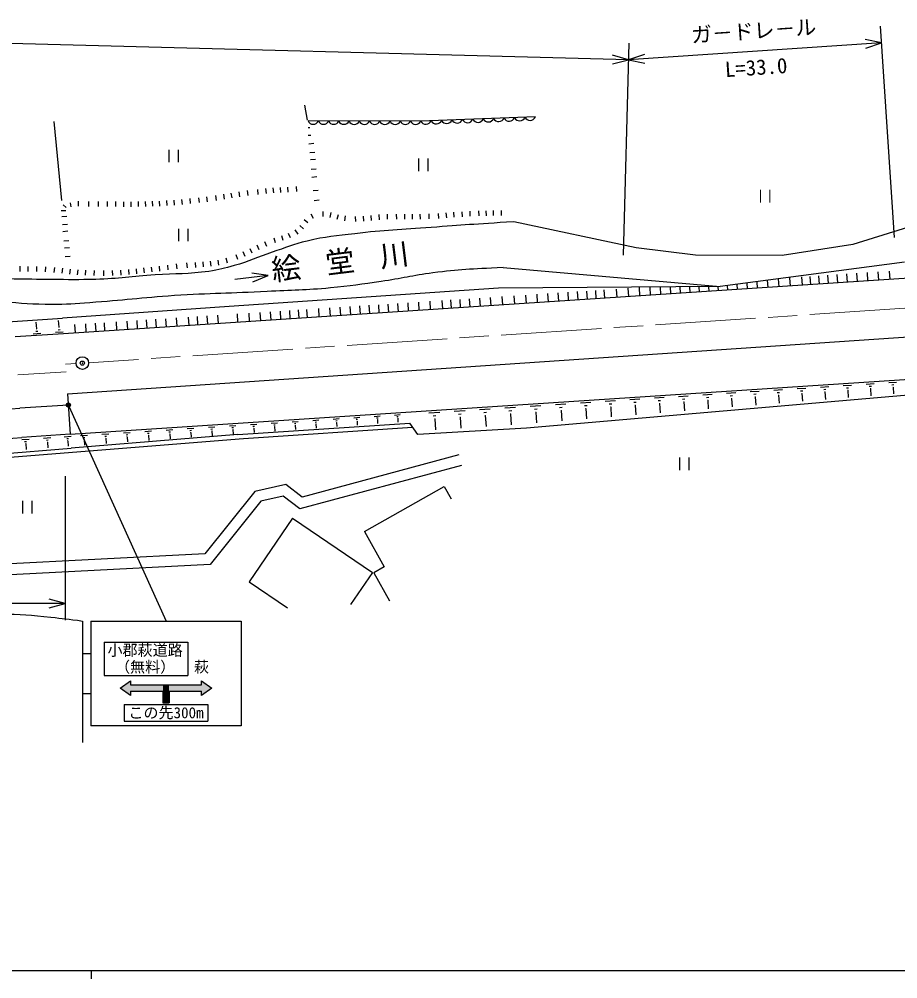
# Model space of a CAD drawing. Units: millimetres, scale not verified. Extents: x 40000 to 680000, y 20000 to 380000.
# Drawn here: x 159370 to 264511, y 204000 to 318851 of the extents above; entities that cross this region are included whole.
import ezdxf
from ezdxf.enums import TextEntityAlignment as Align

# ---------------------------------------------------------------- set-up
doc = ezdxf.new("R2010")
doc.units = ezdxf.units.MM
doc.header["$LTSCALE"] = 1000
doc.header["$PDMODE"] = 32
doc.header["$PDSIZE"] = 500
doc.linetypes.add('CHAIN', pattern=[18.5, 12, -1.5, 3.5, -1.5])
for name, color, linetype, lineweight in [('M-BGD', 7, 'Continuous', 25), ('M-BMK', 2, 'CHAIN', 13), ('M-BMK-SRVR', 3, 'Continuous', 25), ('M-STR-STRC', 7, 'Continuous', 25), ('M-TTL-BAND', 7, 'Continuous', 25), ('M-TTL-TXT', 7, 'Continuous', 13)]:
    doc.layers.add(name, color=color, linetype=linetype, lineweight=lineweight)
doc.styles.add('@ＭＳ ゴシック', font='')
doc.styles.add('ＭＳ ゴシック', font='')
doc.styles.get('@ＭＳ ゴシック').set_extended_font_data('@MS Gothic')
doc.styles.get('ＭＳ ゴシック').set_extended_font_data('MS Gothic')

msp = doc.modelspace()

# ---------------------------------------------------------------- hatches: boundary and pattern name
at = {"layer": 'M-STR-STRC'}
for points in [[(172688, 239674), (172688, 239174), (172688, 238424), (172688, 237924), (171438, 238799)], [(172688, 239174), (176563, 239174), (176563, 238424), (172688, 238424)], [(176563, 239174), (177313, 239174), (177313, 238424), (176563, 238424)], [(177313, 239174), (181188, 239174), (181188, 238424), (177313, 238424)], [(181188, 239174), (181188, 239674), (182438, 238799), (181188, 237924), (181188, 238424)], [(176563, 238424), (177313, 238424), (177313, 237049), (176563, 237049)]]:
    msp.add_hatch(color=256, dxfattribs=at).paths.add_polyline_path(points)

# ---------------------------------------------------------------- linework, layer by layer
at = {"layer": 'M-BGD'}
for p, q in [((193879, 306762), (193567, 308562)), ((207420, 306652), (193940, 306676)), ((221136, 307157), (207420, 306652)), ((164467, 297157), (163536, 306604)), ((194162, 305849), (193962, 305829)), ((194283, 304941), (193952, 304918)), ((177328, 301730), (177328, 303230)), ((178453, 301730), (178453, 303230)), ((194644, 303954), (194047, 303901)), ((194739, 302897), (194142, 302843)), ((194813, 302071), (194215, 302017)), ((207184, 300679), (207184, 302179)), ((208309, 300679), (208309, 302179)), ((194916, 300917), (194319, 300863)), ((195001, 299970), (194403, 299916)), ((189826, 298057), (189779, 298655)), ((190668, 298116), (190632, 298714)), ((191560, 298164), (191530, 298764)), ((192578, 298211), (192551, 298811)), ((180937, 296894), (180868, 297490)), ((181904, 297009), (181829, 297605)), ((182983, 297156), (182896, 297749)), ((183943, 297305), (183847, 297897)), ((184849, 297454), (184752, 298046)), ((185770, 297600), (185680, 298194)), ((186772, 297741), (186696, 298337)), ((187973, 297881), (187909, 298478)), ((188954, 297982), (188897, 298579)), ((194542, 298345), (195139, 298405)), ((165004, 296308), (164615, 296625)), ((165600, 296403), (165517, 296882)), ((166455, 296458), (166459, 297058)), ((167702, 296448), (167707, 297048)), ((168855, 296436), (168861, 297036)), ((169929, 296426), (169934, 297026)), ((170934, 296417), (170938, 297017)), ((171882, 296411), (171884, 297011)), ((172786, 296411), (172784, 297011)), ((173659, 296418), (173651, 297018)), ((174511, 296432), (174497, 297032)), ((175355, 296457), (175334, 297056)), ((176204, 296492), (176175, 297091)), ((177069, 296541), (177032, 297139)), ((177963, 296603), (177917, 297202)), ((178897, 296682), (178843, 297280)), ((179885, 296778), (179823, 297375)), ((194660, 297161), (195257, 297220)), ((164949, 295899), (164378, 295913)), ((165059, 295233), (164461, 295182)), ((194588, 294991), (194322, 295529)), ((195734, 295218), (195728, 295818)), ((196596, 295120), (196716, 295708)), ((197440, 294905), (197591, 295486)), ((198341, 294705), (198431, 295298)), ((199641, 294648), (199627, 295248)), ((200630, 294697), (200587, 295296)), ((201545, 294776), (201491, 295374)), ((202491, 294857), (202448, 295456)), ((203462, 294910), (203441, 295509)), ((204543, 294933), (204538, 295533)), ((205502, 294934), (205506, 295534)), ((206419, 294926), (206422, 295526)), ((207374, 294926), (207369, 295526)), ((208449, 294949), (208431, 295548)), ((209573, 295002), (209537, 295601)), ((210525, 295069), (210479, 295668)), ((211439, 295143), (211392, 295741)), ((212403, 295214), (212364, 295813)), ((213355, 295265), (213328, 295864)), ((214396, 295306), (214375, 295906)), ((215271, 295332), (215257, 295932)), ((216120, 295348), (216112, 295948)), ((217083, 295356), (217079, 295956)), ((165140, 294276), (164542, 294225)), ((193410, 293773), (192941, 294147)), ((193916, 294459), (193462, 294852)), ((233219, 291488), (218563, 294614)), ((266944, 294324), (259135, 291882)), ((165209, 293470), (164611, 293419)), ((178466, 292274), (178466, 293774)), ((179591, 292274), (179591, 293774)), ((190973, 292368), (190795, 292941)), ((191834, 292664), (191603, 293218)), ((192738, 293133), (192400, 293629)), ((165305, 292333), (164707, 292282)), ((188095, 291244), (187839, 291786)), ((189018, 291664), (188779, 292214)), ((190060, 292082), (189862, 292648)), ((259135, 291882), (250682, 290567)), ((165377, 291482), (164779, 291431)), ((185534, 290088), (185319, 290649)), ((186424, 290457), (186181, 291006)), ((187254, 290842), (186996, 291384)), ((240313, 290613), (233219, 291488)), ((250682, 290567), (240313, 290613)), ((165465, 290444), (164867, 290394)), ((177213, 288835), (177142, 289430)), ((178278, 288958), (178211, 289555)), ((179492, 289081), (179443, 289679)), ((180507, 289148), (180474, 289747)), ((181440, 289198), (181402, 289797)), ((182346, 289275), (182278, 289871)), ((183279, 289417), (183163, 290006)), ((184293, 289666), (184128, 290243)), ((265294, 289768), (243241, 286847)), ((159476, 288673), (159479, 289273)), ((160433, 288664), (160443, 289264)), ((161479, 288640), (161496, 289240)), ((162534, 288601), (162564, 289201)), ((163574, 288533), (163622, 289131)), ((164530, 288447), (164588, 289044)), ((165444, 288354), (165504, 288951)), ((166357, 288268), (166409, 288865)), ((167313, 288198), (167347, 288797)), ((168354, 288158), (168366, 288758)), ((169498, 288155), (169491, 288755)), ((170574, 288181), (170552, 288781)), ((171578, 288230), (171541, 288829)), ((172529, 288299), (172479, 288897)), ((173449, 288385), (173388, 288982)), ((174356, 288484), (174287, 289080)), ((175273, 288595), (175200, 289190)), ((176219, 288712), (176144, 289308)), ((189174, 288180), (187194, 288456)), ((217270, 289123), (243241, 286847)), ((257325, 287285), (257259, 288283)), ((258482, 287361), (258417, 288359)), ((259685, 287440), (259619, 288438)), ((260936, 287522), (260870, 288520)), ((262237, 287608), (262172, 288606)), ((263591, 287697), (263526, 288695)), ((165476, 269178), (443921, 287462)), ((266468, 287886), (184644, 282513)), ((189174, 288180), (185184, 287686)), ((187321, 287429), (189174, 288180)), ((246515, 286575), (246469, 287275)), ((247730, 286655), (247679, 287435)), ((248989, 286738), (248932, 287601)), ((250299, 286824), (250236, 287774)), ((251667, 286914), (251602, 287912)), ((253104, 287008), (253038, 288006)), ((254103, 287074), (254037, 288072)), ((255137, 287142), (255072, 288140)), ((256211, 287212), (256145, 288210)), ((216711, 286648), (184499, 284451)), ((243241, 286847), (216711, 286648)), ((222693, 285011), (222628, 286009)), ((223928, 285092), (223863, 286090)), ((225116, 285170), (225051, 286168)), ((226260, 285246), (226194, 286243)), ((227360, 285318), (227295, 286316)), ((228421, 285387), (228355, 286385)), ((229444, 285455), (229379, 286452)), ((230913, 285551), (230848, 286549)), ((232312, 285643), (232246, 286641)), ((233647, 285731), (233582, 286728)), ((234928, 285815), (234864, 286784)), ((236162, 285896), (236103, 286794)), ((237358, 285974), (237303, 286803)), ((238523, 286051), (238473, 286811)), ((239666, 286126), (239621, 286820)), ((240795, 286200), (240754, 286829)), ((241918, 286274), (241881, 286837)), ((243044, 286348), (243011, 286850)), ((244179, 286422), (244144, 286967)), ((245334, 286498), (245293, 287119)), ((205966, 283913), (205900, 284911)), ((207243, 283997), (207177, 284995)), ((208601, 284086), (208536, 285084)), ((210058, 284182), (209993, 285180)), ((211094, 284250), (211028, 285248)), ((212186, 284321), (212120, 285319)), ((213340, 284397), (213274, 285395)), ((214561, 284477), (214496, 285475)), ((215855, 284562), (215789, 285560)), ((217226, 284652), (217161, 285650)), ((218680, 284748), (218614, 285746)), ((220071, 284839), (220006, 285837)), ((221408, 284927), (221343, 285925)), ((184499, 284451), (164565, 283070)), ((188266, 282751), (188200, 283749)), ((189515, 282833), (189449, 283831)), ((190695, 282910), (190629, 283908)), ((191810, 282983), (191745, 283981)), ((192867, 283053), (192802, 284051)), ((193870, 283119), (193805, 284117)), ((195285, 283212), (195220, 284210)), ((196609, 283299), (196543, 284296)), ((197857, 283381), (197792, 284378)), ((199048, 283459), (198983, 284457)), ((200200, 283534), (200134, 284532)), ((201329, 283608), (201263, 284606)), ((202452, 283682), (202387, 284680)), ((203588, 283757), (203523, 284755)), ((204754, 283833), (204688, 284831)), ((144656, 281710), (164565, 283070)), ((161461, 281800), (161407, 282609)), ((164141, 281979), (164087, 282787)), ((171071, 281622), (171005, 282620)), ((172353, 281706), (172288, 282704)), ((173535, 281783), (173469, 282781)), ((174666, 281858), (174600, 282856)), ((175797, 281932), (175731, 282930)), ((176978, 282010), (176913, 283007)), ((178261, 282094), (178195, 283092)), ((179695, 282188), (179629, 283186)), ((180760, 282258), (180695, 283256)), ((181930, 282335), (181865, 283333)), ((183220, 282419), (183154, 283417)), ((185540, 282572), (185474, 283570)), ((186942, 282664), (186877, 283662)), ((161363, 281512), (161596, 281528)), ((161431, 281798), (161490, 281802)), ((163711, 281388), (164645, 281450)), ((164043, 281691), (164276, 281707)), ((164112, 281977), (164170, 281981)), ((184644, 282513), (164687, 281203)), ((166112, 281296), (166046, 282294)), ((167401, 281381), (167336, 282379)), ((168571, 281458), (168506, 282455)), ((169637, 281528), (169571, 282525)), ((164688, 281203), (158895, 280823)), ((161031, 281208), (161965, 281271)), ((165159, 274014), (266934, 280901)), ((274554, 274616), (220095, 269915)), ((249676, 274457), (250728, 274526)), ((252470, 274640), (253499, 274708)), ((255242, 274822), (256250, 274888)), ((255639, 274544), (255892, 274561)), ((257992, 275003), (258979, 275067)), ((258381, 274731), (258628, 274747)), ((260721, 275182), (261687, 275245)), ((261102, 274916), (261344, 274932)), ((261212, 274632), (261272, 274636)), ((261242, 274634), (261297, 273789)), ((263429, 275360), (264373, 275422)), ((263802, 275100), (264038, 275115)), ((263909, 274822), (263968, 274826)), ((263938, 274824), (263992, 274008)), ((165159, 274014), (165477, 269178)), ((232450, 273325), (233635, 273403)), ((235377, 273518), (236540, 273594)), ((238282, 273708), (239422, 273783)), ((238732, 273394), (239017, 273413)), ((241164, 273898), (242281, 273971)), ((241605, 273590), (241884, 273608)), ((244023, 274085), (245119, 274157)), ((244456, 273784), (244729, 273802)), ((244580, 273462), (244648, 273466)), ((244614, 273464), (244681, 272438)), ((246861, 274272), (247934, 274342)), ((247284, 273976), (247553, 273994)), ((247406, 273661), (247473, 273665)), ((247440, 273663), (247505, 272667)), ((250091, 274167), (250354, 274184)), ((250210, 273858), (250276, 273862)), ((250243, 273860), (250307, 272895)), ((252876, 274356), (253133, 274373)), ((252993, 274054), (253057, 274058)), ((253025, 274056), (253086, 273121)), ((255754, 274248), (255817, 274252)), ((255785, 274250), (255845, 273346)), ((258493, 274441), (258555, 274445)), ((258524, 274443), (258582, 273568)), ((165247, 272671), (159454, 272291)), ((214447, 272143), (215749, 272229)), ((217467, 272342), (218769, 272427)), ((220510, 272542), (221789, 272625)), ((221015, 272189), (221335, 272210)), ((223530, 272740), (224785, 272822)), ((224026, 272394), (224339, 272415)), ((226527, 272937), (227758, 273017)), ((227013, 272597), (227321, 272618)), ((227152, 272235), (227229, 272240)), ((227191, 272238), (227271, 271022)), ((229500, 273132), (230708, 273211)), ((229977, 272799), (230279, 272819)), ((230114, 272444), (230189, 272449)), ((230152, 272446), (230229, 271263)), ((232918, 272999), (233214, 273018)), ((233052, 272651), (233126, 272655)), ((233089, 272653), (233165, 271501)), ((235836, 273197), (236127, 273217)), ((235968, 272856), (236041, 272861)), ((236004, 272858), (236078, 271738)), ((238861, 273059), (238932, 273064)), ((238897, 273062), (238968, 271973)), ((241731, 273261), (241801, 273266)), ((241766, 273264), (241836, 272206)), ((199417, 271156), (200117, 271202)), ((201862, 271317), (202552, 271362)), ((202134, 271127), (202307, 271138)), ((204297, 271477), (204978, 271522)), ((204566, 271290), (204736, 271301)), ((204643, 271090), (204686, 271092)), ((204664, 271091), (204694, 270640)), ((208408, 271747), (209710, 271832)), ((208922, 271388), (209247, 271410)), ((211428, 271945), (212730, 272031)), ((211942, 271587), (212267, 271608)), ((212089, 271204), (212171, 271209)), ((212130, 271207), (212216, 269892)), ((214961, 271785), (215287, 271806)), ((215109, 271402), (215190, 271407)), ((215150, 271405), (215236, 270091)), ((217981, 271983), (218307, 272004)), ((218129, 271600), (218210, 271606)), ((218169, 271603), (218256, 270289)), ((221160, 271814), (221240, 271819)), ((221200, 271816), (221284, 270535)), ((224168, 272025), (224246, 272031)), ((224207, 272028), (224289, 270780)), ((182016, 270014), (182788, 270065)), ((184532, 270179), (185294, 270229)), ((184833, 269969), (185023, 269982)), ((185522, 269137), (206113, 270494)), ((186231, 268683), (206453, 270015)), ((187038, 270344), (187790, 270393)), ((187335, 270137), (187523, 270149)), ((187420, 269916), (187467, 269919)), ((187444, 269918), (187480, 269368)), ((189534, 270508), (190275, 270556)), ((189827, 270304), (190012, 270316)), ((189911, 270086), (189957, 270089)), ((189934, 270087), (189969, 269552)), ((192020, 270671), (192751, 270719)), ((192309, 270470), (192491, 270482)), ((192392, 270255), (192437, 270258)), ((192414, 270256), (192449, 269735)), ((194496, 270833), (195216, 270881)), ((194780, 270635), (194960, 270647)), ((194862, 270423), (194907, 270426)), ((194884, 270425), (194918, 269918)), ((196961, 270995), (197672, 271042)), ((197242, 270800), (197419, 270811)), ((197322, 270591), (197367, 270594)), ((197344, 270592), (197377, 270099)), ((199693, 270964), (199868, 270975)), ((199773, 270758), (199816, 270761)), ((199794, 270759), (199826, 270280)), ((202213, 270924), (202256, 270927)), ((202234, 270925), (202265, 270460)), ((207083, 269130), (206113, 270494)), ((220095, 269915), (207083, 269130)), ((209070, 271006), (209151, 271011)), ((209110, 271008), (209197, 269694)), ((165476, 269178), (159684, 268799)), ((162290, 268717), (163145, 268774)), ((164737, 268879), (165572, 268934)), ((165476, 269178), (165477, 269178)), ((185536, 269138), (165586, 267517)), ((166698, 269008), (167533, 269063)), ((167028, 268778), (167236, 268792)), ((169277, 269178), (170101, 269232)), ((169603, 268951), (169809, 268964)), ((171846, 269346), (172660, 269400)), ((172167, 269122), (172370, 269136)), ((172259, 268883), (172310, 268886)), ((172285, 268885), (172327, 268248)), ((174404, 269514), (175207, 269567)), ((174721, 269293), (174922, 269306)), ((174812, 269057), (174862, 269060)), ((174837, 269059), (174878, 268437)), ((176952, 269681), (177744, 269733)), ((177265, 269463), (177463, 269476)), ((177354, 269230), (177404, 269234)), ((177379, 269232), (177419, 268624)), ((179489, 269848), (180271, 269899)), ((179798, 269633), (179993, 269645)), ((179886, 269403), (179935, 269406)), ((179911, 269404), (179950, 268811)), ((182320, 269801), (182513, 269814)), ((182408, 269575), (182456, 269578)), ((182432, 269576), (182470, 268998)), ((184919, 269746), (184967, 269749)), ((184943, 269747), (184980, 269183)), ((138070, 264792), (186231, 268683)), ((159674, 268545), (160547, 268602)), ((160019, 268304), (160237, 268319)), ((160118, 268048), (160172, 268051)), ((160145, 268049), (160192, 267332)), ((162628, 268482), (162841, 268496)), ((162725, 268231), (162778, 268235)), ((162751, 268233), (162797, 267542)), ((165067, 268650), (165275, 268663)), ((165161, 268404), (165214, 268408)), ((165187, 268406), (165231, 267740)), ((167122, 268533), (167175, 268537)), ((167148, 268535), (167192, 267869)), ((169696, 268708), (169748, 268712)), ((169722, 268710), (169765, 268059)), ((138030, 265291), (165586, 267517)), ((211973, 266703), (193225, 261654)), ((212311, 265448), (192933, 260229)), ((238426, 264882), (238426, 266382)), ((239551, 264882), (239551, 266382)), ((191293, 263178), (187560, 262336)), ((193225, 261654), (191293, 263178)), ((187560, 262336), (181573, 254854)), ((200677, 257524), (210241, 262904)), ((210241, 262904), (211060, 261448)), ((159796, 259693), (159796, 261193)), ((160921, 259693), (160921, 261193)), ((188290, 261168), (182223, 253585)), ((190975, 261773), (188290, 261168)), ((192933, 260229), (190975, 261773)), ((192090, 259142), (186889, 251518)), ((192090, 259142), (201631, 252633)), ((200677, 257524), (203052, 253302)), ((181573, 254854), (126824, 252062)), ((182223, 253585), (126840, 250761)), ((203052, 253302), (201792, 252593)), ((201631, 252633), (199027, 248815)), ((201792, 252593), (203677, 249243)), ((186889, 251518), (191469, 248394))]:
    msp.add_line(p, q, dxfattribs=at)
for centre, radius, start, end in [((194553, 306944), 669, 203.61135, 336.19013), ((195778, 306942), 669, 203.61135, 336.19013), ((197004, 306940), 669, 203.61135, 336.19013), ((198229, 306938), 669, 203.61135, 336.19013), ((199455, 306935), 669, 203.61135, 336.19013), ((200680, 306933), 669, 203.61135, 336.19013), ((201906, 306931), 669, 203.61135, 336.19013), ((203131, 306929), 669, 203.61135, 336.19013), ((204357, 306927), 669, 203.61135, 336.19013), ((205582, 306925), 669, 203.61135, 336.19013), ((206808, 306923), 669, 203.61135, 336.19013), ((208033, 306961), 686, 206.72046, 337.49418), ((209280, 307007), 686, 206.72046, 337.49418), ((210527, 307053), 686, 206.72046, 337.49418), ((211774, 307099), 686, 206.72046, 337.49418), ((213021, 307145), 686, 206.72046, 337.49418), ((214267, 307190), 686, 206.72046, 337.49418), ((215514, 307236), 686, 206.72046, 337.49418), ((216761, 307282), 686, 206.72046, 337.49418), ((218008, 307328), 686, 206.72046, 337.49418), ((219255, 307374), 686, 206.72046, 337.49418), ((220502, 307420), 686, 206.72046, 337.49418), ((95728, 1166702), 896678, 271.88011, 274.07543), ((95747, 1166380), 899855, 271.87787, 274.07449)]:
    msp.add_arc(centre, radius, start, end, dxfattribs=at)
for points, knots in [([(218563, 294614), (213755, 294298), (212530, 294219), (208667, 293925), (205099, 293654), (203088, 293611), (199536, 293180), (197296, 292908), (196019, 292836), (193827, 292302), (192157, 291895), (191268, 291502), (189638, 290959), (187856, 290365), (186913, 289859), (185102, 289359), (183935, 289038), (183279, 288839), (182080, 288673), (179579, 288325), (178149, 288417), (175630, 288238), (172854, 288041), (171307, 287802), (168525, 287712), (166467, 287645), (165313, 287671), (163253, 287694), (159761, 287733), (157803, 287736), (154315, 287917), (149942, 288144), (147501, 288414), (143140, 288800), (140546, 289030), (139075, 289032), (136504, 289444), (134069, 289834), (132765, 290353), (130382, 290990), (128236, 291564), (127051, 291945), (124909, 292533), (122613, 293163), (121342, 293578), (119020, 294103), (116620, 294646), (115276, 295149), (112816, 295190), (111379, 295214), (110579, 294954), (109179, 294627), (107649, 294269), (106919, 293672), (105432, 293165), (104627, 292890), (104117, 292893), (103349, 292527), (102201, 291980), (101757, 291343), (100704, 290632), (99384, 289740), (98741, 289033), (97257, 288455), (96051, 287986), (95344, 287681), (94051, 287612), (91323, 287465), (89804, 288037), (87116, 288530), (84273, 289052), (82753, 289684), (80010, 290598), (76167, 291877), (70794, 293778), (70210, 293984)], [0, 0, 0, 0, 1, 1, 1, 2, 2, 2, 3, 3, 3, 4, 4, 4, 5, 5, 5, 6, 6, 6, 7, 7, 7, 8, 8, 8, 9, 9, 9, 10, 10, 10, 11, 11, 11, 12, 12, 12, 13, 13, 13, 14, 14, 14, 15, 15, 15, 16, 16, 16, 17, 17, 17, 18, 18, 18, 19, 19, 19, 20, 20, 20, 21, 21, 21, 22, 22, 22, 23, 23, 23, 24, 24, 24, 25, 25, 25, 25]), ([(217270, 289123), (213279, 288931), (212134, 288909), (208873, 288482), (206446, 288165), (205112, 287817), (202691, 287462), (200325, 287114), (198998, 286914), (196617, 286686), (193662, 286403), (191994, 286406), (189029, 286256), (184697, 286036), (182264, 286047), (177936, 285764), (173981, 285505), (171778, 285179), (167823, 284921), (166050, 284805), (165056, 284684), (163280, 284699), (160977, 284719), (159688, 284824), (157392, 285011), (154558, 285242), (152991, 285575), (150161, 285856), (147134, 286158), (145427, 286200), (142400, 286496), (139926, 286738), (138526, 286791), (136074, 287206), (133519, 287639), (132111, 288013), (129594, 288628), (127152, 289223), (125817, 289685), (123397, 290362), (122329, 290661), (121752, 290915), (120663, 291128), (119366, 291382), (118614, 291481), (117293, 291443), (115558, 291392), (114550, 291363), (112887, 290868), (110998, 290305), (110068, 289634), (108318, 288728), (106804, 287944), (106099, 287227), (104528, 286565), (103091, 285960), (102143, 286037), (100687, 285479), (99075, 284862), (98450, 283833), (96772, 283430), (95565, 283141), (94831, 283337), (93595, 283455), (92454, 283564), (91812, 283648), (90697, 283913), (85589, 285128), (82790, 286094), (77859, 287900), (74626, 289085), (70236, 290949), (69677, 291186)], [0, 0, 0, 0, 1, 1, 1, 2, 2, 2, 3, 3, 3, 4, 4, 4, 5, 5, 5, 6, 6, 6, 7, 7, 7, 8, 8, 8, 9, 9, 9, 10, 10, 10, 11, 11, 11, 12, 12, 12, 13, 13, 13, 14, 14, 14, 15, 15, 15, 16, 16, 16, 17, 17, 17, 18, 18, 18, 19, 19, 19, 20, 20, 20, 21, 21, 21, 22, 22, 22, 23, 23, 23, 24, 24, 24, 24]), ([(166963, 246778), (165136, 247033), (164635, 247090), (163137, 247240), (160822, 247474), (159518, 247631), (157192, 247609), (154850, 247588), (153541, 247435), (151205, 247257), (148425, 247045), (146869, 246899), (144103, 246548), (142564, 246353), (141724, 246086), (140183, 245911), (138207, 245687), (137090, 245663), (135105, 245536), (132737, 245385), (131410, 245306), (129038, 245232), (126012, 245138), (124313, 245052), (121287, 245157), (118274, 245261), (116585, 245383), (113587, 245709), (110463, 246049), (108730, 246378), (105621, 246839), (103057, 247220), (101637, 247551), (99063, 247865), (97157, 248096), (96086, 248221), (94168, 248301), (92053, 248389), (90864, 248409), (88750, 248307), (84668, 248111), (82394, 247786), (78331, 247342), (74005, 246870), (71622, 246150), (67274, 245974), (64853, 245876), (61663, 245944), (61071, 245957)], [0, 0, 0, 0, 1, 1, 1, 2, 2, 2, 3, 3, 3, 4, 4, 4, 5, 5, 5, 6, 6, 6, 7, 7, 7, 8, 8, 8, 9, 9, 9, 10, 10, 10, 11, 11, 11, 12, 12, 12, 13, 13, 13, 14, 14, 14, 15, 15, 15, 16, 16, 16, 16])]:
    msp.add_open_spline(points, degree=3, knots=knots, dxfattribs=at)
at = {"layer": 'M-BMK'}
for p, q in [((265956, 284294), (167674, 277742)), ((166177, 277642), (164926, 277558)), ((164986, 276662), (159193, 276283))]:
    msp.add_line(p, q, dxfattribs=at)
at = {"layer": 'M-BMK-SRVR'}
msp.add_circle((166926, 277692), 750, dxfattribs=at)
msp.add_point((166926, 277692), dxfattribs=at)
at = {"layer": 'M-STR-STRC'}
for p, q in [((232294, 313968), (70180, 318257)), ((264135, 292743), (262425, 318012)), ((231675, 290591), (232347, 315968)), ((262560, 316017), (232294, 313968)), ((262560, 316017), (260597, 316403)), ((260667, 315370), (262560, 316017)), ((230349, 313502), (232294, 313968)), ((232294, 313968), (230376, 314537)), ((234186, 314615), (232294, 313968)), ((232294, 313968), (234256, 313582)), ((165309, 272534), (176938, 246790)), ((164877, 264139), (164877, 246918)), ((164877, 248918), (162945, 249436)), ((164877, 248918), (72625, 248918)), ((162945, 248400), (164877, 248918)), ((166938, 246790), (166938, 232290)), ((167938, 246790), (185938, 246790)), ((167938, 246790), (167938, 234290)), ((185938, 246790), (185938, 234290)), ((169538, 244290), (169538, 240290)), ((169538, 244290), (179538, 244290)), ((179538, 244290), (179538, 240290)), ((166938, 242915), (167938, 242915)), ((169538, 240290), (179538, 240290)), ((171438, 238799), (172688, 239674)), ((172688, 239674), (172688, 239174)), ((172688, 239174), (181188, 239174)), ((181188, 239674), (182438, 238799)), ((181188, 239174), (181188, 239674)), ((166938, 238165), (167938, 238165)), ((172688, 237924), (171438, 238799)), ((172688, 238424), (176563, 238424)), ((172688, 238424), (172688, 237924)), ((176563, 238424), (176563, 237049)), ((177313, 238424), (177313, 237049)), ((177313, 238424), (181188, 238424)), ((182438, 238799), (181188, 237924)), ((181188, 237924), (181188, 238424)), ((171938, 236847), (181938, 236847)), ((171938, 236847), (171938, 234847)), ((176563, 237049), (177313, 237049)), ((181938, 236847), (181938, 234847)), ((171938, 234847), (181938, 234847)), ((185938, 234290), (167938, 234290))]:
    msp.add_line(p, q, dxfattribs=at)
for radius in [150, 120, 90, 60, 30]:
    msp.add_circle((165247, 272671), radius, dxfattribs=at)
msp.add_point((165247, 272671), dxfattribs=at)
at = {"layer": 'M-TTL-BAND'}
for p, q in [((40000, 205000), (579000, 205000)), ((168000, 205000), (168000, 204000))]:
    msp.add_line(p, q, dxfattribs=at)
at = {"layer": 'M-TTL-TXT'}
for p, q in [((248072, 296914), (248072, 298414)), ((249197, 296914), (249197, 298414))]:
    msp.add_line(p, q, dxfattribs=at)

# ---------------------------------------------------------------- texts
at = {"layer": 'M-BGD', "insert": (199278, 289872), "char_height": 2566, "attachment_point": 5, "rotation": 7.074, "style": 'ＭＳ ゴシック'}
msp.add_mtext('\\T1.86;絵堂川', dxfattribs=at)
at = {"layer": 'M-STR-STRC', "style": 'ＭＳ ゴシック'}
msp.add_text('ガ－ドレ－ル', height=1833, rotation=3.871, dxfattribs=at).set_placement((247359, 315990), align=Align.BOTTOM_CENTER)
at = {"layer": 'M-STR-STRC', "style": '@ＭＳ ゴシック'}
msp.add_text('L=33.0', height=1833, rotation=3.871, dxfattribs=at).set_placement((247494, 313995), align=Align.TOP_CENTER)
at = {"layer": 'M-STR-STRC', "style": 'ＭＳ ゴシック'}
for s, p in [('小郡萩道路', (174438, 242274)), ('（無料）', (174438, 240274)), ('萩', (181188, 240274))]:
    msp.add_text(s, height=1320, dxfattribs=at).set_placement(p, align=Align.BOTTOM_CENTER)
msp.add_text('この先300m', height=1320, dxfattribs=at).set_placement((176938, 235847), align=Align.MIDDLE_CENTER)

doc.saveas('drawing.dxf')
